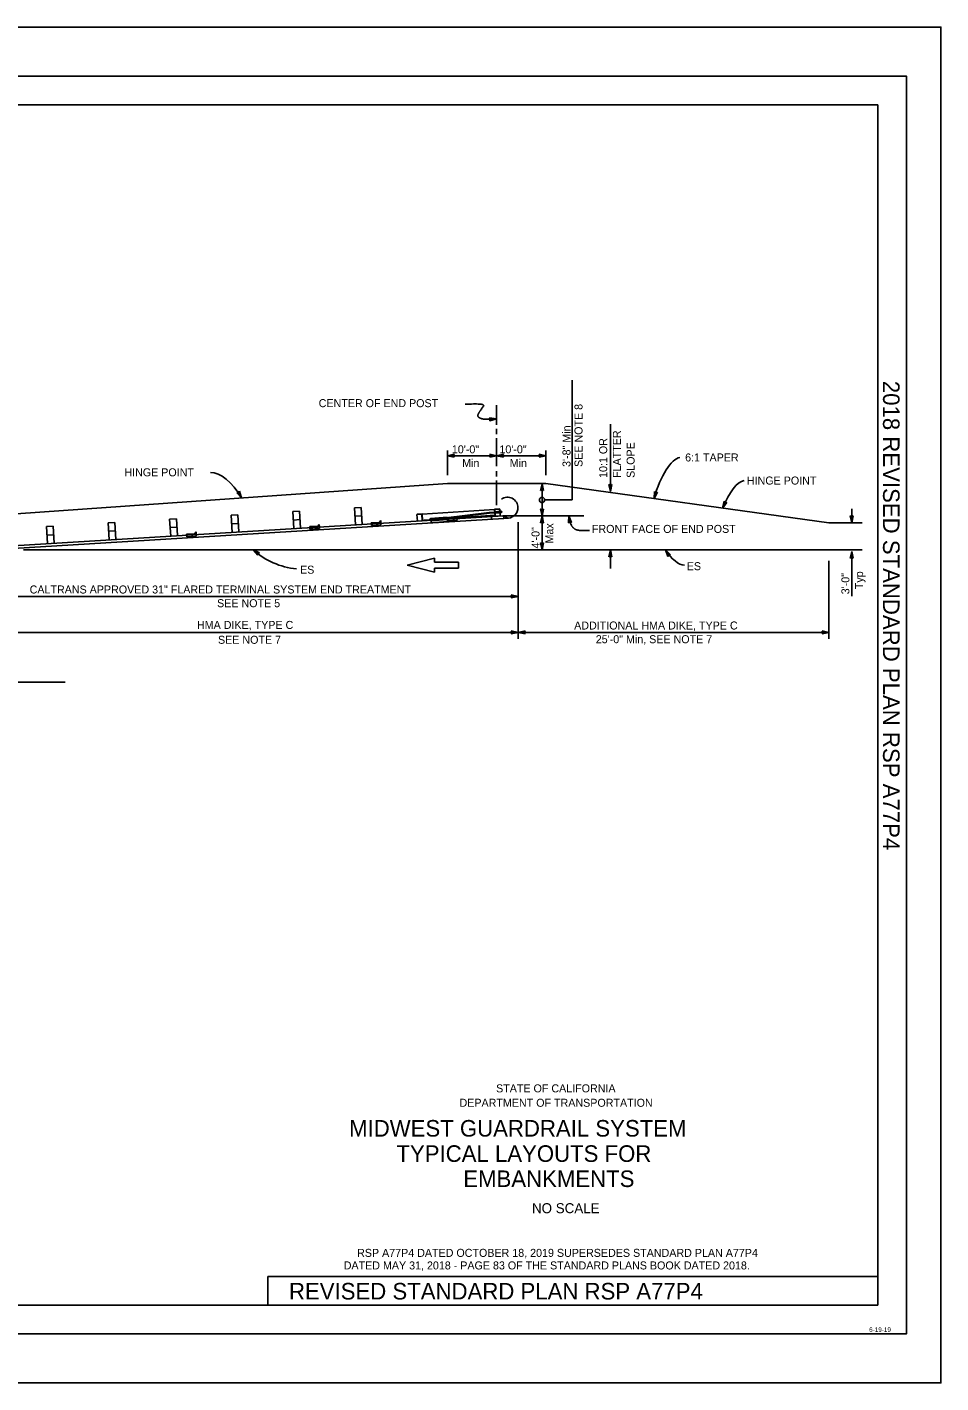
# Model space of a CAD drawing. Extents: x -893 to 867, y -474 to 712.
# Drawn here: x 67 to 867, y -474 to 712 of the extents above; entities that cross this region are included whole.
import ezdxf

# ---------------------------------------------------------------- set-up
doc = ezdxf.new("R2010")
doc.units = 0
for name, color, linetype in [('10 Sheet Format', 7, 'Continuous'), ('56 Stage 3 Anno', 7, 'Continuous'), ('57 Undefined', 7, 'Continuous'), ('60 Nongeo Data', 7, 'Continuous')]:
    doc.layers.add(name, color=color, linetype=linetype)

msp = doc.modelspace()

# ---------------------------------------------------------------- linework, layer by layer
at = {"layer": '10 Sheet Format'}
for p, q in [((-813.5, 644), (811.5, 644)), ((811.5, -406), (811.5, 644)), ((277.7, -381), (811.5, -381)), ((277.7, -405.9), (277.7, -381)), ((-438.7, -406), (199.1, -406)), ((198.8, -406), (811.5, -406)), ((198.8, -406), (811.5, -406)), ((836.6, -431), (836.6, -431))]:
    msp.add_line(p, q, dxfattribs=at)
for points in [[(-893.5, -474), (866.5, -474), (866.5, 712), (-893.5, 712)], [(-863.4, 669), (836.6, 669), (836.6, -431), (-863.4, -431)], [(-863.4, 669), (836.6, 669), (836.6, -431), (-863.4, -431)]]:
    msp.add_lwpolyline(points, close=True, dxfattribs=at)
at = {"layer": '56 Stage 3 Anno'}
for p, q in [((544.1, 403.2), (544.1, 298.3)), ((477.9, 381.3), (477.9, 364.1)), ((471.7, 370.2), (471.7, 370.2)), ((477.7, 369.3), (477.7, 369.3)), ((471.8, 367.6), (471.8, 367.6)), ((477.9, 360.6), (477.9, 356)), ((577.4, 364.7), (577.4, 305.7)), ((477.9, 352.5), (477.9, 327.8)), ((434.8, 341.7), (434.8, 320.1)), ((434.8, 337), (440.8, 338.3)), ((434.8, 337), (477.9, 337)), ((440.8, 335.7), (434.8, 337)), ((434.8, 337), (434.8, 337)), ((436.2, 337), (440.6, 338)), ((440.6, 336), (436.2, 337)), ((437.6, 337), (440.4, 337.6)), ((440.4, 336.4), (437.6, 337)), ((439, 337), (440.2, 337.3)), ((440.2, 336.7), (439, 337)), ((440.8, 338.3), (440, 337)), ((440, 337), (440.8, 335.7)), ((440.8, 338.3), (440.8, 338.3)), ((440.8, 335.7), (440.8, 335.7)), ((472.7, 337), (471.9, 338.3)), ((471.9, 338.3), (471.9, 338.3)), ((471.9, 338.3), (477.9, 337)), ((477.9, 337), (471.9, 335.7)), ((471.9, 335.7), (472.7, 337)), ((471.9, 335.7), (471.9, 335.7)), ((472.1, 338), (476.5, 337)), ((476.5, 337), (472.2, 336)), ((475.2, 337), (472.3, 336.4)), ((472.4, 337.6), (475.2, 337)), ((472.5, 337.3), (473.8, 337)), ((473.8, 337), (472.6, 336.7)), ((477.9, 337), (483.9, 338.3)), ((477.9, 337), (521, 337)), ((477.9, 337), (477.9, 337)), ((483.9, 335.7), (477.9, 337)), ((477.9, 337), (477.9, 337)), ((479.3, 337), (483.7, 338)), ((483.7, 336), (479.3, 337)), ((480.7, 337), (483.5, 337.6)), ((483.5, 336.4), (480.7, 337)), ((482.1, 337), (483.3, 337.3)), ((483.3, 336.7), (482.1, 337)), ((483.9, 338.3), (483.1, 337)), ((483.1, 337), (483.9, 335.7)), ((483.9, 338.3), (483.9, 338.3)), ((483.9, 335.7), (483.9, 335.7)), ((515.8, 337), (515, 338.3)), ((515, 338.3), (515, 338.3)), ((515, 338.3), (521, 337)), ((521, 337), (515, 335.7)), ((515, 335.7), (515.8, 337)), ((515, 335.7), (515, 335.7)), ((515.2, 338), (519.6, 337)), ((519.6, 337), (515.2, 336)), ((515.4, 337.6), (518.2, 337)), ((518.2, 337), (515.4, 336.4)), ((515.6, 337.3), (516.9, 337)), ((516.9, 337), (515.6, 336.7)), ((521, 341.7), (521, 320.1)), ((521, 341.3), (521, 322.8)), ((521, 337), (521, 337)), ((477.9, 323.6), (477.9, 318.9)), ((477.9, 315.4), (477.9, 293.8)), ((516.3, 306.5), (517.6, 312.5)), ((516.6, 306.7), (517.6, 311.1)), ((517, 307), (517.6, 309.7)), ((517.3, 307.1), (517.6, 308.4)), ((517.6, 312.7), (517.6, 284.4)), ((517.6, 312.5), (517.6, 312.5)), ((517.6, 312.5), (519, 306.5)), ((517.6, 311.1), (518.6, 306.7)), ((517.6, 309.7), (518.2, 306.9)), ((517.6, 308.4), (517.9, 307.2)), ((577.4, 305.7), (576, 311.7)), ((576, 311.7), (576, 311.7)), ((576, 311.7), (577.4, 310.9)), ((577.4, 307.1), (576.4, 311.5)), ((577.4, 308.5), (576.7, 311.3)), ((577.4, 309.9), (577.1, 311.1)), ((577.4, 310.9), (578.7, 311.7)), ((578.7, 311.7), (577.4, 305.7)), ((578.4, 311.5), (577.4, 307.1)), ((578, 311.3), (577.4, 308.5)), ((577.7, 311.1), (577.4, 309.9)), ((578.7, 311.7), (578.7, 311.7)), ((252.1, 304.6), (250.6, 304.5)), ((250.6, 304.5), (250.6, 304.5)), ((250.6, 304.5), (254.8, 300.1)), ((251, 304.5), (254.1, 301.3)), ((251.4, 304.5), (253.4, 302.5)), ((251.8, 304.6), (252.7, 303.7)), ((252.9, 305.9), (252.1, 304.6)), ((252.7, 303.7), (252.3, 304.8)), ((253.4, 302.5), (252.5, 305.2)), ((254.1, 301.3), (252.7, 305.5)), ((254.8, 300.1), (252.9, 305.9)), ((252.9, 305.9), (252.9, 305.9)), ((254.8, 300.1), (254.8, 300.1)), ((517.6, 307.3), (516.3, 306.5)), ((516.3, 306.5), (516.3, 306.5)), ((519, 306.5), (517.6, 307.3)), ((519, 306.5), (519, 306.5)), ((519.9, 298.3), (544.1, 298.3)), ((577.4, 305.7), (577.4, 305.7)), ((615.6, 299.6), (616, 305.7)), ((618.5, 305), (615.6, 299.6)), ((615.6, 299.6), (615.6, 299.6)), ((616, 305.7), (616, 305.7)), ((616, 305.7), (617, 304.6)), ((616, 300.9), (616.2, 305.4)), ((618.1, 304.9), (616, 300.9)), ((616.4, 302.2), (616.5, 305.1)), ((617.7, 304.7), (616.4, 302.2)), ((616.7, 303.5), (616.8, 304.8)), ((617.3, 304.7), (616.7, 303.5)), ((617, 304.6), (618.5, 305)), ((618.5, 305), (618.5, 305)), ((675.6, 291.1), (676.8, 297.2)), ((676.2, 292.4), (677.1, 296.8)), ((676.7, 293.7), (677.3, 296.5)), ((676.8, 297.2), (676.8, 297.2)), ((676.8, 297.2), (677.7, 295.9)), ((516.3, 290.4), (516.3, 290.4)), ((519, 290.4), (519, 290.4)), ((679.3, 296.1), (675.6, 291.1)), ((675.6, 291.1), (675.6, 291.1)), ((678.9, 296), (676.2, 292.4)), ((678.4, 296), (676.7, 293.7)), ((677.3, 294.9), (677.5, 296.1)), ((678, 295.9), (677.3, 294.9)), ((677.7, 295.9), (679.3, 296.1)), ((679.3, 296.1), (679.3, 296.1)), ((788.6, 290.7), (788.6, 278.4)), ((483.3, 284.4), (554.2, 284.4)), ((496.7, 278.8), (496.7, 176.8)), ((516.3, 278.4), (516.3, 278.4)), ((517.6, 284.4), (517.6, 254.7)), ((517.6, 284.4), (517.6, 284.4)), ((517.6, 284.4), (517.6, 284.4)), ((519, 278.4), (519, 278.4)), ((540.7, 278.3), (540.7, 278.3)), ((540.9, 284.4), (540.9, 284.4)), ((543.3, 278.7), (543.3, 278.7)), ((788.6, 278.4), (787.2, 284.4)), ((787.2, 284.4), (787.2, 284.4)), ((787.2, 284.4), (788.6, 283.6)), ((788.6, 279.7), (787.6, 284.1)), ((788.6, 281.1), (787.9, 283.9)), ((788.6, 282.5), (788.3, 283.7)), ((788.6, 283.6), (789.9, 284.4)), ((789.9, 284.4), (788.6, 278.4)), ((789.5, 284.1), (788.6, 279.7)), ((789.2, 283.9), (788.6, 281.1)), ((788.8, 283.7), (788.6, 282.5)), ((788.6, 278.4), (788.6, 278.4)), ((789.9, 284.4), (789.9, 284.4)), ((268.9, 250), (264.9, 254.7)), ((264.9, 254.7), (264.9, 254.7)), ((264.9, 254.7), (270.5, 252.2)), ((268.9, 250.4), (266, 253.9)), ((266, 253.9), (270.1, 252)), ((268.9, 250.9), (267.1, 253)), ((267.1, 253), (269.7, 251.8)), ((269, 251.3), (268.2, 252.2)), ((268.2, 252.2), (269.3, 251.7)), ((269, 251.6), (268.9, 250)), ((268.9, 250), (268.9, 250)), ((270.5, 252.2), (269, 251.6)), ((270.5, 252.2), (270.5, 252.2)), ((517.6, 254.7), (516.3, 260.7)), ((516.3, 260.7), (516.3, 260.7)), ((516.3, 260.7), (517.6, 259.9)), ((517.6, 256.1), (516.7, 260.5)), ((517.6, 257.5), (517, 260.3)), ((517.6, 258.8), (517.4, 260.1)), ((517.6, 259.9), (519, 260.7)), ((519, 260.7), (517.6, 254.7)), ((518.6, 260.5), (517.6, 256.1)), ((518.2, 260.3), (517.6, 257.5)), ((517.9, 260.1), (517.6, 258.8)), ((517.6, 254.7), (517.6, 254.7)), ((519, 260.7), (519, 260.7)), ((576, 248.7), (577.4, 254.7)), ((577.4, 249.5), (576, 248.7)), ((576.4, 248.9), (577.4, 253.3)), ((576.7, 249.2), (577.4, 251.9)), ((577.1, 249.3), (577.4, 250.6)), ((577.4, 254.7), (577.4, 254.7)), ((577.4, 254.7), (578.7, 248.7)), ((577.4, 254.7), (577.4, 238.4)), ((577.4, 253.3), (578.3, 248.9)), ((577.4, 251.9), (578, 249.1)), ((577.4, 250.6), (577.6, 249.3)), ((578.7, 248.7), (577.4, 249.5)), ((627.7, 248.9), (625.6, 254.7)), ((625.6, 254.7), (625.6, 254.7)), ((625.6, 254.7), (629.9, 250.4)), ((627.9, 249.3), (626.3, 253.5)), ((626.3, 253.5), (629.5, 250.4)), ((628, 249.7), (627.1, 252.4)), ((627.1, 252.4), (629.1, 250.3)), ((628.4, 250.3), (627.7, 248.9)), ((628.2, 250), (627.8, 251.2)), ((627.8, 251.2), (628.7, 250.3)), ((629.9, 250.4), (628.4, 250.3)), ((629.9, 250.4), (629.9, 250.4)), ((787.2, 247.3), (788.6, 253.3)), ((787.6, 247.5), (788.6, 252)), ((787.9, 247.8), (788.6, 250.6)), ((788.3, 248), (788.6, 249.2)), ((788.6, 253.3), (788.6, 214.1)), ((788.6, 253.3), (788.6, 253.3)), ((788.6, 253.3), (789.9, 247.3)), ((788.6, 251.9), (789.5, 247.6)), ((788.6, 250.6), (789.2, 247.7)), ((788.6, 249.2), (788.8, 248)), ((576, 248.7), (576, 248.7)), ((578.7, 248.7), (578.7, 248.7)), ((627.7, 248.9), (627.7, 248.9)), ((768.6, 245.1), (768.6, 176.8)), ((788.6, 248.1), (787.2, 247.3)), ((787.2, 247.3), (787.2, 247.3)), ((789.9, 247.3), (788.6, 248.1)), ((789.9, 247.3), (789.9, 247.3)), ((34.2, 214), (496.7, 214)), ((491.5, 214), (490.7, 215.4)), ((490.7, 215.4), (490.7, 215.4)), ((490.7, 215.4), (496.7, 214)), ((496.7, 214), (490.7, 212.7)), ((490.7, 212.7), (491.5, 214)), ((491, 215), (495.4, 214)), ((495.3, 214), (491, 213.1)), ((494, 214), (491.1, 213.4)), ((491.2, 214.6), (494, 214)), ((491.4, 214.3), (492.6, 214)), ((492.6, 214), (491.4, 213.8)), ((496.7, 214), (496.7, 214)), ((490.7, 212.7), (490.7, 212.7)), ((34.2, 182.5), (496.7, 182.5)), ((491.5, 182.5), (490.7, 183.8)), ((490.7, 183.8), (490.7, 183.8)), ((490.7, 183.8), (496.7, 182.5)), ((496.7, 182.5), (490.7, 181.2)), ((490.7, 181.2), (491.5, 182.5)), ((490.7, 181.2), (490.7, 181.2)), ((491, 183.5), (495.4, 182.5)), ((495.3, 182.5), (491, 181.5)), ((494, 182.5), (491.1, 181.9)), ((491.2, 183.1), (494, 182.5)), ((491.4, 182.8), (492.6, 182.5)), ((492.6, 182.5), (491.4, 182.2)), ((502.7, 183.8), (496.7, 182.5)), ((496.7, 182.5), (496.7, 182.5)), ((496.7, 182.5), (496.7, 182.5)), ((496.7, 182.5), (502.7, 181.2)), ((496.7, 182.5), (768.6, 182.5)), ((502.5, 183.5), (498.1, 182.5)), ((498.1, 182.5), (502.5, 181.5)), ((502.3, 183.1), (499.5, 182.5)), ((499.5, 182.5), (502.3, 181.9)), ((502.1, 182.8), (500.9, 182.5)), ((500.9, 182.5), (502.1, 182.2)), ((501.9, 182.5), (502.7, 183.8)), ((502.7, 181.2), (501.9, 182.5)), ((502.7, 183.8), (502.7, 183.8)), ((502.7, 181.2), (502.7, 181.2)), ((763.4, 182.5), (762.6, 183.8)), ((762.6, 183.8), (762.6, 183.8)), ((762.6, 183.8), (768.6, 182.5)), ((768.6, 182.5), (762.6, 181.2)), ((762.6, 181.2), (763.4, 182.5)), ((762.6, 181.2), (762.6, 181.2)), ((762.8, 183.5), (767.2, 182.5)), ((767.2, 182.5), (762.9, 181.5)), ((765.9, 182.5), (763, 181.9)), ((763.1, 183.1), (765.9, 182.5)), ((763.3, 182.8), (764.5, 182.5)), ((764.5, 182.5), (763.3, 182.2)), ((768.6, 182.5), (768.6, 182.5))]:
    msp.add_line(p, q, dxfattribs=at)
for points in [[(471.7, 370.2), (477.7, 369.3), (471.8, 367.6), (472, 367.9), (476.3, 369.2), (471.9, 369.9), (472.1, 369.6), (475, 369.1), (472.2, 368.3), (472.4, 368.7), (473.6, 369), (472.4, 369.2), (472.5, 369), (471.8, 367.6), (472.5, 369)], [(519, 290.4), (517.6, 284.4), (516.3, 290.4), (516.6, 290.2), (517.6, 285.8), (518.6, 290.2), (518.3, 290), (517.6, 287.2), (517, 290), (517.4, 289.8), (517.6, 288.6), (517.9, 289.8), (517.6, 289.6), (516.3, 290.4), (517.6, 289.6)], [(516.3, 278.4), (517.6, 284.4), (519, 278.4), (518.6, 278.6), (517.6, 283), (516.6, 278.6), (517, 278.8), (517.6, 281.7), (518.2, 278.8), (517.9, 279.1), (517.6, 280.3), (517.3, 279.1), (517.6, 279.2), (519, 278.4), (517.6, 279.2)], [(540.7, 278.3), (540.9, 284.4), (543.3, 278.7), (542.9, 278.9), (541.2, 283.1), (541, 278.6), (541.3, 278.8), (541.4, 281.7), (542.5, 279), (542.1, 279.2), (541.7, 280.3), (541.6, 279.1), (541.8, 279.3), (543.3, 278.7), (541.8, 279.3)]]:
    msp.add_lwpolyline(points, close=True, dxfattribs=at)
msp.add_circle((517.6, 298.3), 2.27, dxfattribs=at)
msp.add_arc((309.4, 303.9), 66.3, 227.8709, 264.1922, dxfattribs=at)
for centre, major_axis, ratio, start_param, end_param in [((630.6, 286.3), (-10.2, -49.2), 0.353145, 3.282815, 4.512527), ((240.2, 252.2), (16, -69.9), 0.436863, 2.221176, 3.039373), ((686.7, 266.1), (-10.2, -49.2), 0.353145, 3.282815, 4.253316), ((633.5, 275.4), (-11.3, 33.7), 0.451574, 2.071221, 2.97926)]:
    msp.add_ellipse(centre, major_axis=major_axis, ratio=ratio, start_param=start_param, end_param=end_param, dxfattribs=at)
for points in [[(450.2, 382), (468.4, 383), (464.5, 377.9), (460.7, 372.1), (463.2, 369.7), (468, 368.7), (477.7, 369.3)], [(540.9, 284.4), (542.2, 277.5), (545.8, 272.6), (551.5, 271.4), (554.2, 271.7), (559.1, 271.7)]]:
    msp.add_open_spline(points, degree=2, dxfattribs=at)
at = {"layer": '57 Undefined'}
msp.add_line((-81, 138.9), (100.3, 138.9), dxfattribs=at)
at = {"layer": '60 Nongeo Data'}
for p, q in [((33, 284.6), (434.8, 312.7)), ((434.8, 312.7), (521, 312.7)), ((521, 312.7), (768.6, 278.4)), ((246.6, 270), (245.7, 284.9)), ((252.4, 270.4), (251.5, 285.2)), ((300.5, 273.3), (299.6, 288.2)), ((306.3, 273.6), (305.4, 288.5)), ((354.4, 276.6), (353.4, 291.5)), ((360.2, 276.9), (359.3, 291.8)), ((408.2, 285.6), (412.5, 285.9)), ((408.2, 285.6), (408.5, 279.9)), ((408.4, 285.8), (412.6, 286.1)), ((408.4, 285.8), (408.5, 285.7)), ((412.5, 285.9), (412.8, 280.1)), ((412.6, 286.1), (413, 280.1)), ((476.1, 290), (412.7, 285.9)), ((471.4, 287.4), (431, 282.3)), ((471.5, 286.8), (443, 283.3)), ((475.4, 287.7), (471.4, 287.4)), ((471.4, 287.4), (471.5, 286.8)), ((475.5, 287.1), (471.5, 286.8)), ((475.4, 287.7), (480.7, 288.6)), ((481, 288.1), (475.4, 287.7)), ((481.1, 287.5), (475.5, 287.1)), ((475.5, 287.1), (480.9, 287)), ((480.3, 290.5), (476.1, 290.2)), ((476.1, 290.2), (476.5, 284.2)), ((480.6, 290.3), (476.3, 290)), ((476.3, 290), (476.7, 284.2)), ((480.3, 290.5), (480.3, 290.3)), ((480.6, 290.3), (481, 284.5)), ((480.9, 287), (480.8, 288.6)), ((480.8, 288.6), (481.2, 288.6)), ((481.3, 287.1), (480.9, 287)), ((482.4, 288.2), (481, 288.1)), ((482.4, 287.6), (481.1, 287.5)), ((481.2, 288.6), (481.3, 287.1)), ((481.9, 288.5), (481.2, 288.4)), ((482, 287.3), (481.3, 287.3)), ((482, 287.3), (481.9, 288.5)), ((482.4, 287.6), (482.4, 288.2)), ((34.4, 254.7), (484.2, 282.2)), ((34.7, 257), (484, 284.5)), ((85, 260.1), (84.1, 275)), ((90.8, 260.5), (89.9, 275.4)), ((138.9, 263.4), (138, 278.3)), ((144.7, 263.8), (143.8, 278.7)), ((192.7, 266.7), (191.8, 281.6)), ((198.6, 267.1), (197.7, 281.9)), ((314.3, 275), (321.3, 275.4)), ((314.3, 275), (314.4, 274.1)), ((314.4, 274.1), (314.4, 272.8)), ((314.4, 272.8), (322.9, 273.3)), ((322.6, 277), (321.3, 275.4)), ((322.6, 277), (322.8, 274.7)), ((322.8, 274.7), (322.9, 273.3)), ((368.2, 278.3), (375.2, 278.7)), ((368.2, 278.3), (368.2, 277.4)), ((368.2, 277.4), (368.3, 276.1)), ((368.3, 276.1), (376.7, 276.6)), ((376.5, 280.3), (375.2, 278.7)), ((376.5, 280.3), (376.6, 278)), ((376.6, 278), (376.7, 276.6)), ((408.5, 279.9), (412.8, 280.1)), ((419, 281.3), (420.3, 281.4)), ((419, 281.3), (419.1, 280.7)), ((419.1, 280.7), (420.4, 280.8)), ((419.4, 281.6), (420, 281.7)), ((419.4, 281.6), (419.5, 280.5)), ((419.5, 280.5), (420.1, 280.5)), ((420, 282.1), (434.6, 283.2)), ((420, 282.1), (420.2, 280)), ((420.3, 281.6), (431, 282.3)), ((420.3, 282.2), (420.6, 278.4)), ((420.4, 280.7), (431.1, 281.4)), ((420.4, 280.1), (434.8, 281.1)), ((420.6, 278.4), (434.9, 279.4)), ((442.4, 283.2), (431.1, 281.4)), ((434.6, 283.2), (434.9, 279.4)), ((435.3, 282), (441.7, 282.4)), ((435.3, 282), (435.4, 281.2)), ((435.4, 281.2), (435.4, 280)), ((435.4, 280), (443.2, 280.5)), ((443, 283.9), (441.7, 282.4)), ((443, 283.9), (443.1, 281.8)), ((443.1, 281.8), (443.2, 280.5)), ((473.5, 281.6), (473.3, 283.9)), ((481, 284.5), (476.7, 284.2)), ((481, 284.5), (476.7, 284.2)), ((484.2, 282.2), (484, 284.5)), ((484, 284.5), (487.6, 282.4)), ((488.3, 282.5), (484.2, 282.2)), ((768.6, 278.4), (797.8, 278.4)), ((206.6, 268.4), (213.5, 268.8)), ((206.6, 268.4), (206.6, 267.6)), ((206.6, 267.6), (206.7, 266.2)), ((206.7, 266.2), (215.1, 266.7)), ((214.9, 270.4), (213.5, 268.8)), ((214.9, 270.4), (215, 268.1)), ((215, 268.1), (215.1, 266.7)), ((63.9, 254.7), (797.8, 254.7)), ((399.6, 241.3), (423.5, 247.4)), ((423.5, 235.1), (399.6, 241.3)), ((423.5, 247.4), (423.5, 243.8)), ((423.5, 243.8), (444.6, 243.8)), ((444.6, 238.8), (423.5, 238.8)), ((423.5, 238.8), (423.5, 235.1)), ((444.6, 243.8), (444.6, 241.3)), ((444.6, 241.3), (444.6, 238.8))]:
    msp.add_line(p, q, dxfattribs=at)
for points in [[(245.7, 284.9), (251.5, 285.2)], [(299.6, 288.2), (305.4, 288.5)], [(353.4, 291.5), (359.3, 291.8)], [(84.1, 275), (89.9, 275.4)], [(138, 278.3), (143.8, 278.7)], [(191.8, 281.6), (197.7, 281.9)], [(192.3, 274.1), (198.1, 274.5)], [(246.2, 277.4), (252, 277.8)], [(300, 280.7), (305.9, 281.1)], [(353.9, 284), (359.7, 284.4)], [(84.6, 267.6), (90.4, 267.9)], [(138.4, 270.9), (144.2, 271.2)]]:
    msp.add_lwpolyline(points, dxfattribs=at)
msp.add_circle((425.7, 281.5), 0.897, dxfattribs=at)
for centre, radius, start, end in [((487.4, 291.6), 9.14, 359.9539, 126.0885), ((311.1, 2380.3), 2101.8, 273.6009, 274.5138), ((487.4, 291.6), 9.14, 275.5193, 359.9539), ((272, 2377.5), 2101.8, 273.8462, 274.011), ((431, 281.9), 0.438, 283.1516, 88.8876)]:
    msp.add_arc(centre, radius, start, end, dxfattribs=at)

# ---------------------------------------------------------------- texts
at = {"layer": '10 Sheet Format'}
msp.add_text('2018 REVISED STANDARD PLAN RSP A77P4', height=14.5, rotation=270, dxfattribs=at).set_placement((815.9, 402.5))
for s, height, p in [('STATE OF CALIFORNIA', 7, (477.4, -219.9)), ('DEPARTMENT OF TRANSPORTATION', 7, (445.4, -232.5)), ('MIDWEST GUARDRAIL SYSTEM', 14.5, (348.8, -258.6)), ('TYPICAL LAYOUTS FOR', 14.5, (390.2, -280.7)), ('EMBANKMENTS', 14.5, (448.7, -302.7)), ('NO SCALE', 8.75, (508.8, -325.6)), ('RSP A77P4 DATED OCTOBER 18, 2019 SUPERSEDES STANDARD PLAN A77P4', 7, (355.8, -363.8)), ('DATED MAY 31, 2018 - PAGE 83 OF THE STANDARD PLANS BOOK DATED 2018.', 7, (344.1, -374.8)), ('REVISED STANDARD PLAN RSP A77P4', 14.5, (296.2, -401.1)), ('6-19-19', 4, (803.8, -429.5))]:
    msp.add_text(s, height=height, dxfattribs=at).set_placement(p)
at = {"layer": '57 Undefined'}
for s, p in [('CENTER OF END POST', (322.2, 379.5)), ('10\'-0"', (438.7, 339.1)), ('10\'-0"', (480.3, 339.1)), ('Min', (447.7, 327.1)), ('Min', (489.3, 327.1)), ('6:1 TAPER', (642.8, 332)), ('HINGE POINT', (152.2, 319)), ('HINGE POINT', (696.8, 311.8)), ('FRONT FACE OF END POST', (561.2, 269.5)), ('ES', (305.9, 233.8)), ('ES', (644.2, 236.9)), ('CALTRANS APPROVED 31" FLARED TERMINAL SYSTEM END TREATMENT', (69.3, 216.5)), ('SEE NOTE 5', (233.3, 204.5)), ('HMA DIKE, TYPE C', (215.7, 185.5)), ('ADDITIONAL HMA DIKE, TYPE C', (545.7, 185)), ('SEE NOTE 7', (234.1, 172.5)), ('25\'-0" Min, SEE NOTE 7', (564.6, 173))]:
    msp.add_text(s, height=7, dxfattribs=at).set_placement(p)
for s, p in [('SEE NOTE 8', (553, 327.2)), ('3\'-8" Min', (542.5, 327.2)), ('FLATTER', (586.6, 317.6)), ('10:1 OR', (574.6, 317.6)), ('SLOPE', (598.6, 317.6)), ('4\'-0"', (515.4, 255.9)), ('Max', (527.4, 260.2)), ('3\'-0"', (786.5, 215.8)), ('Typ', (798.5, 220.3))]:
    msp.add_text(s, height=7, rotation=90, dxfattribs=at).set_placement(p)

doc.saveas('drawing.dxf')
